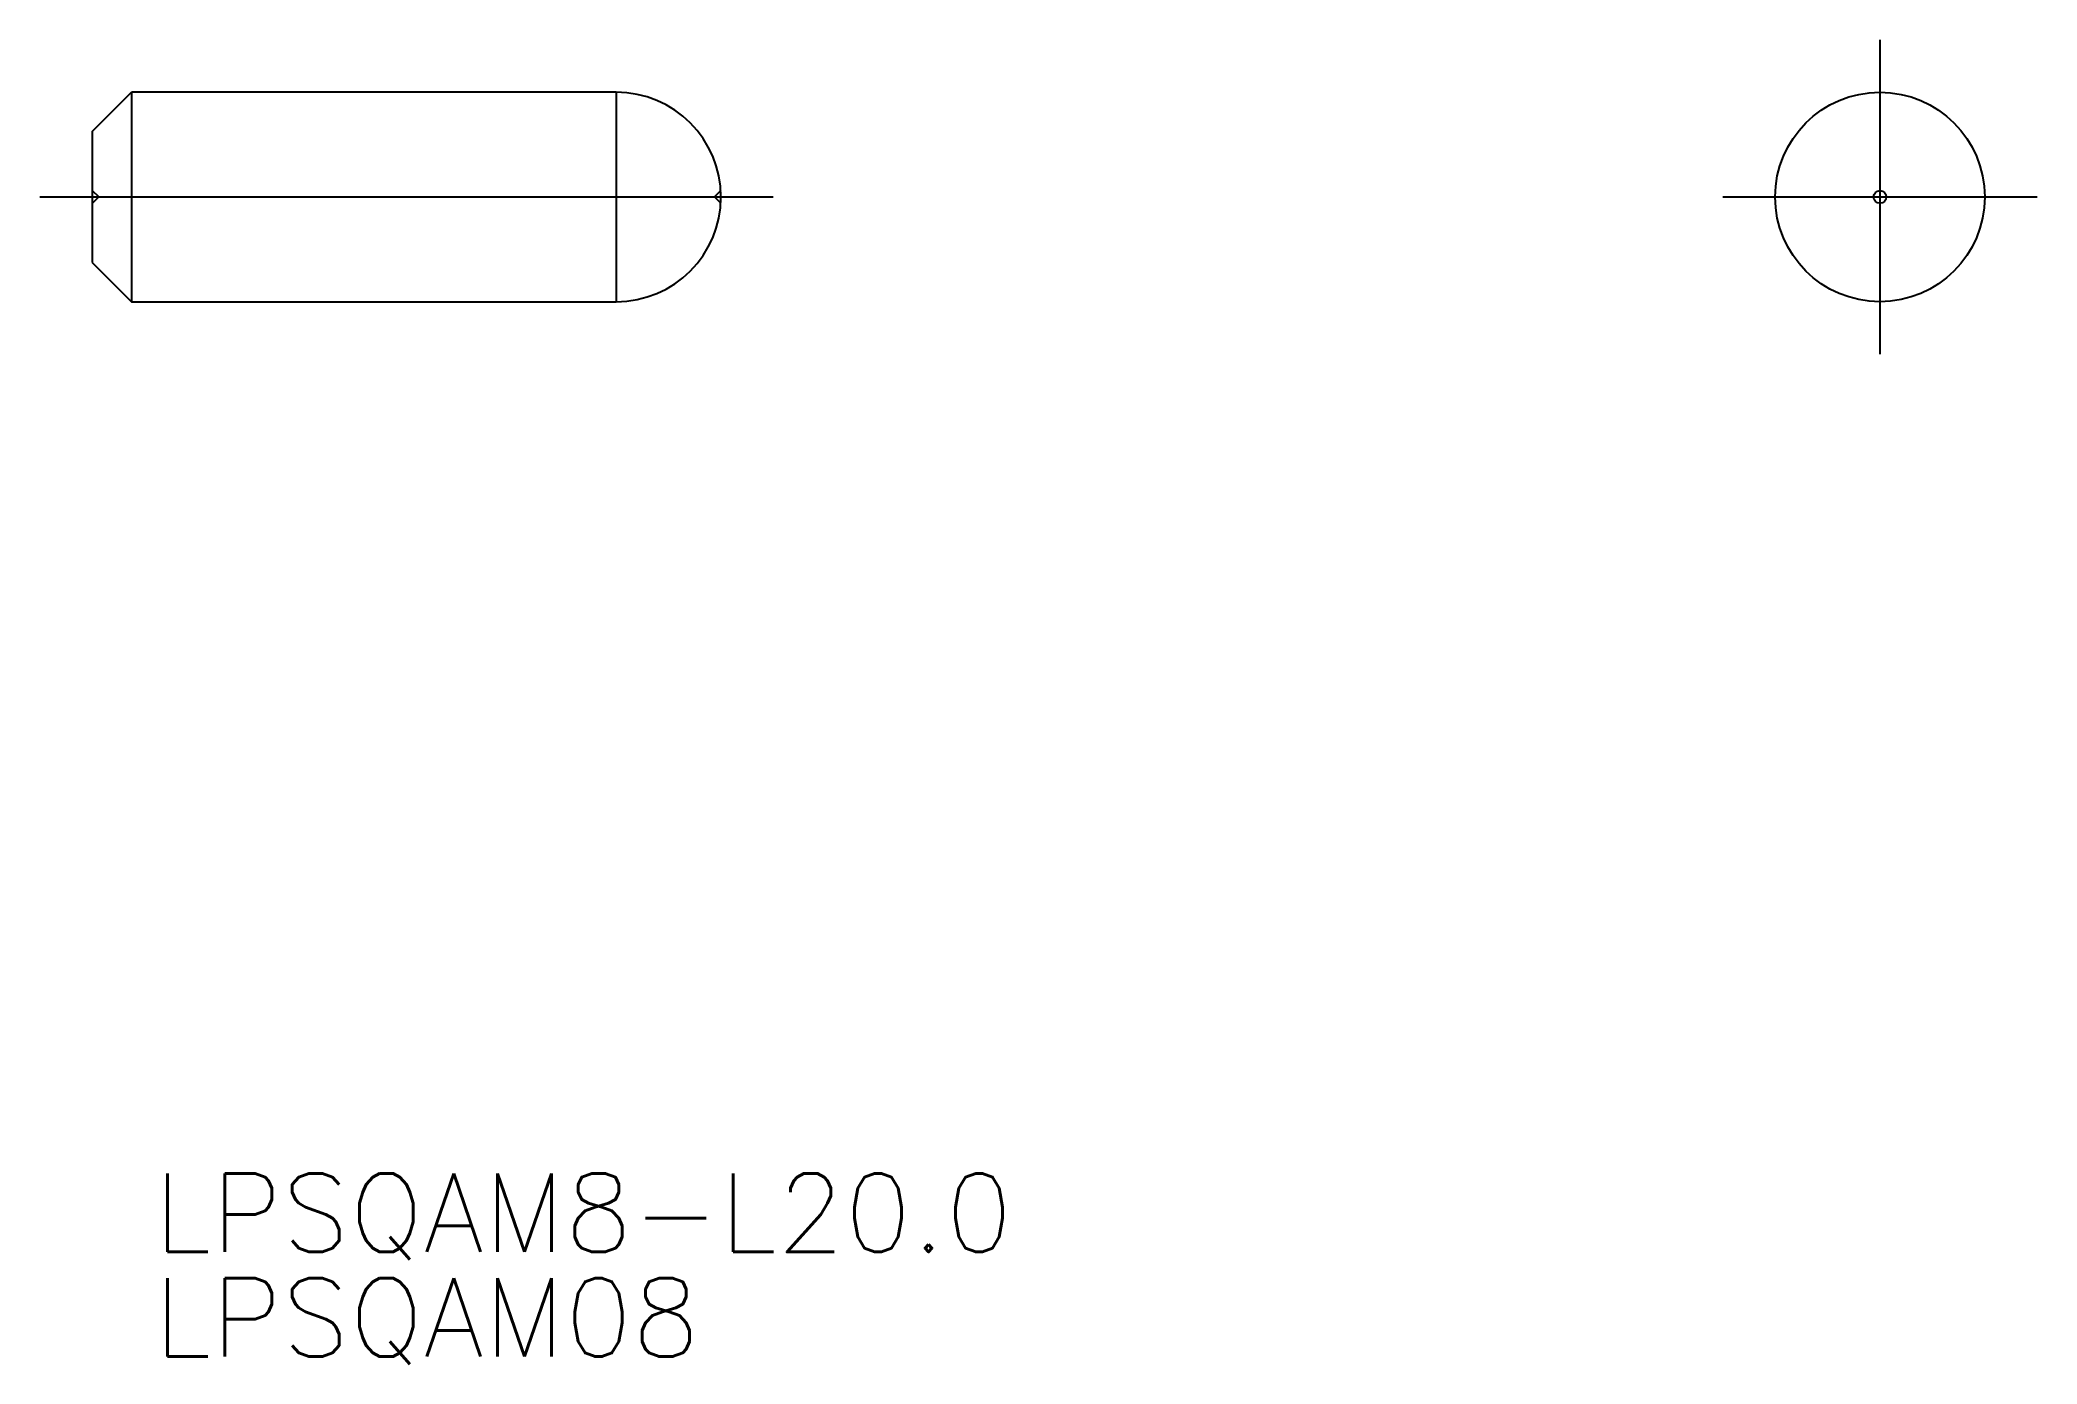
# Model space of a CAD drawing. Extents: x -70.2 to 6, y -44.6 to 6.
import ezdxf

# ---------------------------------------------------------------- set-up
doc = ezdxf.new("R2010")
doc.units = 0
doc.linetypes.add('CENTER', pattern=[50.8, 31.75, -6.35, 6.35, -6.35])
doc.linetypes.add('DASHED', pattern=[19.05, 12.7, -6.35])
doc.layers.get('0').update_dxf_attribs({"linetype": 'CONTINUOUS'})
doc.layers.add('CENTER', color=1, linetype='CENTER')
doc.styles.get("Standard").update_dxf_attribs({"font": 'txt.shx', "height": 3, "bigfont": 'bigfont.shx'})

# ---------------------------------------------------------------- blocks, each defined once
blk = doc.blocks.new('*U2')
at = {"color": 7, "linetype": 'CONTINUOUS'}
blk.add_text('LPSQAM8-L20.0', height=3, dxfattribs=at).set_placement((-65.895, -40.3))
blk = doc.blocks.new('*U3')
at = {"color": 7, "linetype": 'CONTINUOUS'}
blk.add_text('LPSQAM08', height=3, dxfattribs=at).set_placement((-65.895, -44.3))

msp = doc.modelspace()

# ---------------------------------------------------------------- linework, layer by layer
at = {"color": 7, "linetype": 'CONTINUOUS'}
for p, q in [((-68.25, 2.5), (-66.75, 4)), ((-66.75, 4), (-66.75, -4)), ((-48.25, 4), (-66.75, 4)), ((-48.25, 4), (-48.25, -4)), ((-68.25, 2.5), (-68.25, -2.5)), ((-68.25, -2.5), (-66.75, -4)), ((-66.75, -4), (-48.25, -4))]:
    msp.add_line(p, q, dxfattribs=at)
at = {"color": 3, "linetype": 'DASHED'}
for p, q in [((-68.25, 0.25), (-68, 0)), ((-68, 0), (-68.25, -0.25)), ((-44.257366, 0.242634), (-44.5, 0)), ((-44.5, 0), (-44.257366, -0.242634))]:
    msp.add_line(p, q, dxfattribs=at)
at = {"color": 7, "linetype": 'CONTINUOUS'}
for radius in [4, 0.24263]:
    msp.add_circle((0, 0), radius, dxfattribs=at)
msp.add_arc((-48.25, 0), 4, 270, 90, dxfattribs=at)
at = {"layer": 'CENTER', "color": 1, "linetype": 'CENTER'}
for p, q in [((0, 6), (0, -6)), ((-70.25, 0), (-42.25, 0)), ((-6, 0), (6, 0))]:
    msp.add_line(p, q, dxfattribs=at)

# ---------------------------------------------------------------- block references
at = {"color": 7, "linetype": 'CONTINUOUS'}
for name in ['*U2', '*U3']:
    msp.add_blockref(name, (0, 0), dxfattribs=at)

doc.saveas('drawing.dxf')
